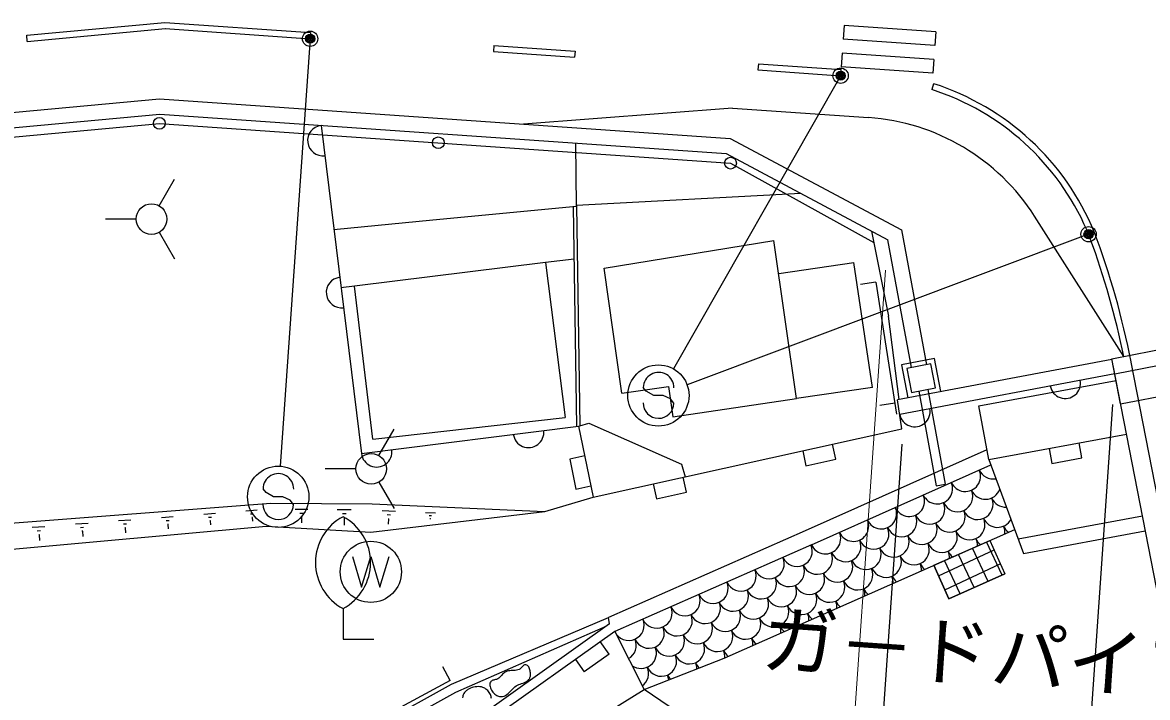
# Model space of a CAD drawing. Units: millimetres, scale not verified. Extents: x 40000 to 680000, y 20000 to 380000.
# Drawn here: x 354667 to 391394, y 260342 to 282395 of the extents above; entities that cross this region are included whole.
import ezdxf
from ezdxf.enums import TextEntityAlignment as Align

# ---------------------------------------------------------------- set-up
doc = ezdxf.new("R2010")
doc.units = ezdxf.units.MM
doc.header["$LTSCALE"] = 1000
doc.header["$PDMODE"] = 32
doc.header["$PDSIZE"] = 500
for name, color, linetype, lineweight in [('S-BGD', 7, 'Continuous', 25), ('S-STR-HTXT', 7, 'Continuous', 13), ('S-STR-STRC', 7, 'Continuous', 25)]:
    doc.layers.add(name, color=color, linetype=linetype, lineweight=lineweight)
doc.styles.add('ＭＳ ゴシック', font='')
doc.styles.get('ＭＳ ゴシック').set_extended_font_data('MS Gothic')

msp = doc.modelspace()

# ---------------------------------------------------------------- hatches: boundary and pattern name
at = {"layer": 'S-BGD'}
h = msp.add_hatch(dxfattribs=at)
h.set_pattern_fill('USER', color=256, style=0, pattern_type=2)
h.set_pattern_definition([(25.25836, (211552091, 86021104), (-213.35038, 452.19643), []), (295.25836, (211552091, 86021104), (452.19643, 213.35038), [])])
h.paths.add_polyline_path([(384907, 263567), (384421, 264664), (386249, 265475), (386736, 264378)])

# ---------------------------------------------------------------- linework, layer by layer
for p, q in [((354805, 281976), (359313, 282395)), ((354823, 281777), (359331, 282196)), ((359313, 282395), (364071, 282063)), ((359322, 282194), (364057, 281864)), ((381490, 282296), (381459, 281847)), ((384483, 282087), (381490, 282296)), ((384483, 282087), (384452, 281638)), ((354823, 281777), (354805, 281976)), ((364071, 282063), (364057, 281864)), ((384452, 281638), (381459, 281847)), ((370057, 281646), (370043, 281447)), ((370043, 281447), (372691, 281262)), ((370057, 281646), (372705, 281462)), ((372705, 281462), (372691, 281262)), ((381427, 281398), (381396, 280949)), ((384420, 281190), (381427, 281398)), ((378690, 281045), (378676, 280845)), ((378690, 281045), (381390, 280856)), ((384420, 281190), (384389, 280741)), ((378676, 280845), (381376, 280657)), ((381376, 280657), (381390, 280856)), ((384389, 280741), (381396, 280949)), ((384413, 280396), (384352, 280205)), ((343582, 278455), (359139, 279901)), ((359139, 279901), (377775, 278602)), ((377844, 279600), (371022, 279073)), ((377844, 279600), (382288, 279290)), ((343574, 277952), (359145, 279399)), ((359145, 279399), (377634, 278111)), ((348167, 278079), (359136, 279099)), ((359136, 279099), (377781, 277800)), ((364414, 279032), (365730, 268309)), ((372748, 276399), (372727, 278453)), ((377775, 278602), (383363, 275626)), ((377634, 278111), (382915, 275298)), ((377781, 277800), (382461, 275209)), ((359130, 276406), (359630, 277272)), ((380079, 276809), (372748, 276417)), ((368066, 275946), (372748, 276399)), ((372648, 276375), (372756, 269205)), ((372748, 276417), (372862, 269218)), ((358380, 275973), (357380, 275973)), ((364827, 275630), (368066, 275946)), ((390620, 271483), (387708, 276063)), ((359130, 275540), (359630, 274674)), ((382388, 275579), (382937, 272801)), ((383363, 275626), (384177, 271213)), ((373651, 274370), (379199, 275270)), ((379940, 270106), (379199, 275270)), ((383685, 271120), (382915, 275298)), ((371743, 274549), (365502, 273782)), ((372674, 274663), (371743, 274549)), ((371743, 274549), (372387, 269491)), ((374237, 270283), (373651, 274370)), ((379354, 274194), (381808, 274557)), ((382416, 270472), (381808, 274557)), ((365502, 273782), (365061, 273728)), ((366100, 268780), (365502, 273782)), ((382523, 273914), (382029, 273836)), ((382523, 273914), (383203, 269595)), ((390228, 271407), (398240, 272967)), ((383290, 270079), (382937, 272801)), ((390324, 270916), (398221, 272454)), ((384445, 271416), (383364, 271212)), ((384649, 270335), (384445, 271416)), ((390515, 269935), (398235, 271438)), ((390231, 271387), (383229, 270068)), ((383364, 271212), (383568, 270132)), ((384325, 271241), (383539, 271093)), ((383539, 271093), (383687, 270307)), ((384473, 270455), (384325, 271241)), ((390515, 269935), (390228, 271407)), ((396854, 237382), (390271, 271188)), ((398075, 234251), (390859, 271303)), ((390324, 270916), (383304, 269593)), ((385885, 269869), (390366, 270699)), ((374237, 270283), (375761, 270502)), ((375761, 270502), (375903, 269509)), ((382416, 270472), (379940, 270106)), ((383687, 270307), (384473, 270455)), ((383929, 270352), (384499, 267256)), ((384224, 270408), (384794, 267310)), ((375903, 269509), (379940, 270106)), ((383145, 269963), (382651, 269885)), ((383379, 269116), (383229, 270068)), ((386213, 268116), (385885, 269869)), ((390254, 269919), (389358, 257059)), ((365730, 268309), (372815, 269212)), ((366100, 268780), (372387, 269491)), ((372815, 269212), (372862, 269218)), ((372815, 269212), (373302, 266890)), ((372862, 269218), (373155, 269305)), ((373155, 269305), (376180, 267969)), ((366300, 268245), (366800, 269111)), ((373302, 266890), (383379, 269116)), ((386213, 268116), (390707, 268949)), ((381221, 268127), (381114, 268616)), ((383376, 268622), (382603, 257529)), ((388179, 268481), (388270, 267989)), ((389254, 268171), (389163, 268663)), ((373020, 268234), (372531, 268131)), ((372531, 268131), (372736, 267152)), ((380137, 268400), (380245, 267912)), ((386153, 268439), (380219, 265787)), ((380245, 267912), (381221, 268127)), ((386213, 268116), (387350, 265051)), ((388270, 267989), (389254, 268171)), ((365550, 267812), (364550, 267812)), ((376180, 267969), (376296, 267551)), ((380422, 265330), (386276, 267946)), ((366300, 267379), (366800, 266513)), ((376339, 267049), (376231, 267537)), ((372736, 267152), (373225, 267255)), ((375255, 267321), (375363, 266833)), ((375363, 266833), (376339, 267049)), ((384499, 267256), (384794, 267310)), ((352053, 265866), (362772, 266692)), ((362772, 266692), (366087, 266669)), ((366087, 266669), (371718, 266415)), ((371718, 266415), (373302, 266890)), ((360964, 266352), (360587, 266323)), ((362331, 266458), (361963, 266429)), ((362201, 266337), (362109, 266330)), ((363987, 266481), (363566, 266484)), ((363828, 266356), (363723, 266357)), ((365401, 266474), (364944, 266477)), ((365229, 266338), (365114, 266339)), ((366039, 265743), (371718, 266415)), ((366411, 266454), (366846, 266434)), ((366568, 266316), (366677, 266311)), ((367827, 266390), (368146, 266376)), ((367942, 266289), (368022, 266285)), ((387174, 265527), (391226, 266281)), ((351946, 264967), (362624, 265944)), ((355400, 265923), (354983, 265891)), ((356806, 266032), (356399, 266000)), ((358202, 266139), (357805, 266109)), ((358062, 266009), (357963, 266001)), ((359588, 266246), (359201, 266216)), ((359452, 266119), (359355, 266111)), ((359425, 266000), (359400, 265998)), ((359412, 265999), (359424, 265852)), ((360832, 266228), (360737, 266221)), ((360805, 266112), (360781, 266110)), ((360793, 266111), (360803, 265979)), ((362175, 266224), (362152, 266222)), ((362164, 266223), (362173, 266104)), ((362624, 265944), (366039, 265743)), ((363788, 266230), (363762, 266230)), ((363775, 266230), (363774, 266052)), ((365185, 266201), (365156, 266201)), ((365171, 266201), (365169, 265972)), ((366603, 266184), (366630, 266183)), ((366616, 266183), (366609, 266009)), ((367968, 266192), (367988, 266191)), ((367978, 266192), (367977, 266171)), ((355253, 265786), (355149, 265778)), ((355224, 265658), (355198, 265656)), ((355211, 265657), (355225, 265468)), ((356663, 265898), (356561, 265890)), ((356634, 265773), (356609, 265771)), ((356621, 265772), (356635, 265597)), ((358034, 265887), (358010, 265885)), ((358022, 265886), (358034, 265725)), ((380219, 265787), (373801, 262961)), ((377579, 261628), (387060, 265834)), ((387350, 265051), (391318, 265790)), ((380422, 265330), (374002, 262503)), ((365438, 264949), (365738, 263949)), ((365738, 263949), (366039, 264949)), ((366039, 264949), (366338, 263949)), ((366338, 263949), (366638, 264949)), ((384421, 264664), (384907, 263567)), ((384907, 263567), (386736, 264378)), ((365132, 263250), (365132, 262250)), ((368673, 260779), (373801, 262961)), ((373712, 262665), (368807, 260510)), ((373828, 262748), (369507, 259666)), ((373828, 262748), (373801, 262961)), ((365132, 262250), (366132, 262250)), ((374002, 262503), (369666, 259411)), ((374002, 262503), (374959, 260601)), ((373820, 261759), (373530, 262167)), ((372716, 261586), (373006, 261179)), ((373820, 261759), (373006, 261179)), ((374959, 260601), (377579, 261628)), ((368630, 260903), (368392, 261343)), ((361350, 256722), (368673, 260779)), ((368630, 260903), (361589, 257104)), ((368807, 260510), (361494, 256459)), ((370602, 257914), (374959, 260601))]:
    msp.add_line(p, q, dxfattribs=at)
for points in [[(384907, 263567), (384421, 264664), (386249, 265475), (386736, 264378)], [(370045, 260490), (370067, 260468), (370092, 260447), (370118, 260428), (370147, 260411), (370177, 260397), (370208, 260385), (370239, 260377), (370271, 260372), (370302, 260370), (370334, 260372), (370388, 260386), (370437, 260409), (370484, 260440), (370527, 260478), (370569, 260519), (370610, 260563), (370651, 260607), (370693, 260650), (370737, 260689), (370784, 260723), (370825, 260746), (370869, 260765), (370914, 260782), (370961, 260798), (371007, 260813), (371052, 260830), (371095, 260850), (371135, 260873), (371171, 260900), (371202, 260934), (371215, 260953), (371225, 260972), (371234, 260993), (371241, 261015), (371246, 261038), (371250, 261061), (371251, 261084), (371252, 261107), (371250, 261130), (371248, 261152), (371243, 261183), (371236, 261215), (371228, 261247), (371218, 261279), (371206, 261310), (371192, 261339), (371175, 261364), (371155, 261386), (371131, 261402), (371104, 261412), (371078, 261414), (371054, 261407), (371031, 261394), (371010, 261376), (370988, 261354), (370967, 261331), (370946, 261308), (370924, 261287), (370900, 261268), (370876, 261255), (370835, 261242), (370793, 261233), (370749, 261228), (370706, 261225), (370661, 261223), (370617, 261221), (370574, 261217), (370531, 261211), (370490, 261201), (370450, 261185), (370420, 261169), (370391, 261149), (370365, 261126), (370340, 261101), (370316, 261076), (370292, 261049), (370267, 261024), (370242, 260999), (370216, 260976), (370187, 260955), (370163, 260943), (370136, 260933), (370108, 260925), (370079, 260918), (370050, 260912), (370022, 260904), (369996, 260894), (369974, 260881), (369955, 260865), (369941, 260843), (369929, 260808), (369924, 260772), (369925, 260735), (369932, 260697), (369943, 260659), (369958, 260622), (369976, 260585), (369998, 260551), (370020, 260519)]]:
    msp.add_lwpolyline(points, close=True, dxfattribs=at)
for points in [[(369975, 260313), (369971, 260345), (369964, 260377), (369955, 260407), (369941, 260442), (369924, 260476), (369903, 260508), (369880, 260540), (369854, 260569), (369826, 260596), (369796, 260620), (369764, 260642), (369731, 260659), (369696, 260673), (369648, 260687), (369598, 260695), (369547, 260698), (369496, 260696), (369444, 260690), (369393, 260679), (369343, 260665), (369294, 260647), (369248, 260626), (369204, 260601), (369180, 260585), (369157, 260567), (369135, 260547), (369115, 260525), (369096, 260502), (369080, 260477), (369065, 260452), (369053, 260425), (369044, 260398), (369037, 260370), (369032, 260333)], [(380401, 256941), (380129, 257124), (379857, 257307), (379585, 257490), (379313, 257673), (379041, 257856), (378768, 258039), (378496, 258222), (378224, 258405), (377952, 258588), (377680, 258771), (377408, 258954), (377136, 259137), (376864, 259320), (376592, 259503), (376320, 259686), (376047, 259869), (375775, 260052), (375503, 260235), (375231, 260418), (374959, 260601)]]:
    msp.add_lwpolyline(points, dxfattribs=at)
for centre, radius in [((359136, 279099), 192), ((368242, 278465), 192), ((377781, 277800), 192), ((358880, 275973), 500), ((366050, 267812), 500), ((366038, 264449), 1000)]:
    msp.add_circle(centre, radius, dxfattribs=at)
for centre, radius, start, end in [((381801, 272307), 8500, 22.4471, 72.101), ((381801, 272307), 8300, 23.505, 72.101), ((381801, 272307), 7000, 32.446, 86.0137), ((364475, 278536), 500, 96.9984, 276.9984), ((364848, 266238), 26500, 11.0196, 20.58), ((364848, 266238), 26300, 11.5048, 20.2461), ((365084, 273573), 500, 96.9984, 276.9984), ((388709, 270612), 500, 190.6715, 10.6715), ((383796, 269686), 500, 190.6715, 10.6715), ((371186, 269005), 500, 187.266, 7.266), ((366226, 268372), 500, 187.266, 7.266), ((385444, 267574), 500, 204.077, 24.077), ((386356, 267982), 500, 204.077, 280.2156), ((384531, 267166), 500, 204.077, 24.077), ((385192, 266911), 500, 203.7669, 23.7669), ((386105, 267319), 500, 203.7669, 339.5102), ((383618, 266758), 500, 204.077, 24.077), ((384279, 266503), 500, 203.7669, 23.7669), ((385851, 266655), 500, 203.7669, 23.7669), ((386764, 267063), 500, 203.7669, 272.831), ((382705, 266350), 500, 204.077, 24.077), ((383366, 266095), 500, 203.7669, 23.7669), ((384938, 266247), 500, 203.7669, 23.7669), ((365932, 264750), 1700, 118.0725, 241.9275), ((364332, 264750), 1700, 298.0725, 61.9275), ((381792, 265942), 500, 204.077, 24.077), ((384025, 265839), 500, 203.7669, 23.7669), ((385589, 265993), 500, 203.7669, 23.7669), ((386502, 266401), 500, 203.7669, 330.9393), ((387153, 266148), 500, 203.7669, 233.7167), ((386240, 265740), 500, 354.4831, 23.7669), ((380879, 265534), 500, 204.077, 24.077), ((382453, 265687), 500, 203.7669, 23.7669), ((383112, 265431), 500, 203.7669, 23.7669), ((384684, 265583), 500, 203.7669, 23.7669), ((386240, 265740), 500, 203.7669, 233.3651), ((379951, 265123), 500, 203.7669, 23.7669), ((381540, 265279), 500, 203.7669, 23.7669), ((382199, 265023), 500, 203.7669, 23.7669), ((383771, 265175), 500, 203.7669, 23.7669), ((385343, 265327), 500, 356.2434, 23.7669), ((379036, 264720), 500, 203.7669, 23.7669), ((380610, 264867), 500, 203.7669, 23.7669), ((381269, 264611), 500, 203.7669, 23.7669), ((382858, 264767), 500, 203.7669, 23.7669), ((385343, 265327), 500, 203.7669, 231.6048), ((384430, 264919), 500, 356.5881, 23.7669), ((378121, 264317), 500, 203.7669, 23.7669), ((379695, 264464), 500, 203.7669, 23.7669), ((381929, 264355), 500, 203.7669, 23.7669), ((384430, 264919), 500, 203.7669, 231.2601), ((383517, 264511), 500, 356.9317, 23.7669), ((377206, 263914), 500, 203.7669, 23.7669), ((378780, 264061), 500, 203.7669, 23.7669), ((380354, 264208), 500, 203.7669, 23.7669), ((381013, 263952), 500, 203.7669, 23.7669), ((382588, 264099), 500, 356.9218, 23.7669), ((383517, 264511), 500, 203.7669, 230.9165), ((376290, 263511), 500, 203.7669, 23.7669), ((377865, 263658), 500, 203.7669, 23.7669), ((379439, 263805), 500, 203.7669, 23.7669), ((380098, 263549), 500, 203.7669, 23.7669), ((381672, 263696), 500, 356.5684, 23.7669), ((382588, 264099), 500, 203.7669, 230.9264), ((376950, 263255), 500, 203.7669, 23.7669), ((378524, 263402), 500, 203.7669, 23.7669), ((379183, 263146), 500, 203.7669, 23.7669), ((381672, 263696), 500, 203.7669, 231.2798), ((380757, 263293), 500, 356.214, 23.7669), ((375375, 263108), 500, 203.7669, 23.7669), ((376034, 262852), 500, 203.7669, 23.7669), ((377609, 262999), 500, 203.7669, 23.7669), ((380757, 263293), 500, 203.7669, 231.6342), ((379842, 262890), 500, 355.8584, 23.7669), ((374460, 262705), 500, 203.7669, 23.7669), ((375119, 262449), 500, 203.7669, 23.7669), ((376693, 262596), 500, 203.7669, 23.7669), ((378268, 262743), 500, 203.7669, 23.7669), ((379842, 262890), 500, 203.7669, 231.9898), ((378927, 262487), 500, 355.5016, 23.7669), ((374204, 262046), 500, 299.6101, 23.7669), ((375778, 262193), 500, 203.7669, 23.7669), ((377353, 262340), 500, 203.7669, 23.7669), ((378927, 262487), 500, 203.7669, 232.3466), ((378012, 262084), 500, 355.1436, 23.7669), ((374863, 261790), 500, 232.9528, 23.7669), ((376437, 261937), 500, 203.7669, 23.7669), ((377096, 261681), 500, 353.7936, 23.7669), ((378012, 262084), 500, 203.7669, 232.7046), ((375522, 261534), 500, 203.7669, 23.7669), ((374607, 261131), 500, 305.4839, 23.7669), ((377096, 261681), 500, 203.7669, 228.1483), ((376181, 261278), 500, 359.8368, 23.7669), ((376181, 261278), 500, 203.7669, 222.9982), ((375266, 260875), 500, 4.8094, 23.7669)]:
    msp.add_arc(centre, radius, start, end, dxfattribs=at)
at = {"layer": 'S-STR-HTXT'}
msp.add_line((382846, 274301), (381204, 250733), dxfattribs=at)
at = {"layer": 'S-STR-STRC'}
for p, q in [((364047, 281714), (363084, 267898)), ((381302, 280527), (375922, 271077)), ((389471, 275479), (376364, 270560)), ((375032, 270349), (374933, 270467)), ((375277, 270210), (375032, 270349)), ((375578, 270207), (375277, 270210)), ((375823, 270095), (375578, 270207)), ((375929, 269959), (375823, 270095)), ((362619, 267041), (362520, 267159)), ((362864, 266901), (362619, 267041)), ((363165, 266899), (362864, 266901)), ((363410, 266787), (363165, 266899)), ((363516, 266651), (363410, 266787))]:
    msp.add_line(p, q, dxfattribs=at)
for centre, radius in [((364057, 281864), 150), ((364057, 281864), 120), ((364057, 281864), 90), ((364057, 281864), 60), ((364057, 281864), 30), ((381376, 280657), 150), ((381376, 280657), 120), ((381376, 280657), 90), ((381376, 280657), 60), ((381376, 280657), 30), ((389471, 275479), 150), ((389471, 275479), 120), ((389471, 275479), 90), ((389471, 275479), 60), ((389471, 275479), 30), ((375427, 270208), 1000), ((363015, 266900), 1000)]:
    msp.add_circle(centre, radius, dxfattribs=at)
for centre, start, end in [((375433, 270463), 359.5549, 179.5549), ((375429, 269963), 179.5549, 359.5549), ((363020, 267155), 359.5549, 179.5549), ((363016, 266655), 179.5549, 359.5549)]:
    msp.add_arc(centre, 500, start, end, dxfattribs=at)
for p in [(364057, 281864), (381376, 280657), (389471, 275479)]:
    msp.add_point(p, dxfattribs=at)

# ---------------------------------------------------------------- texts
at = {"layer": 'S-STR-STRC', "style": 'ＭＳ ゴシック'}
msp.add_text('ガ－ドパイプ', height=1833, rotation=356.014, dxfattribs=at).set_placement((386189, 260287), align=Align.BOTTOM_CENTER)

doc.saveas('drawing.dxf')
